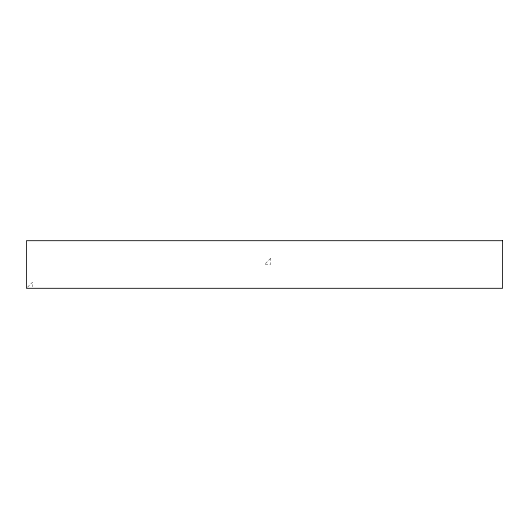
<?xml version="1.0" encoding="UTF-8"?>
<svg xmlns="http://www.w3.org/2000/svg" width="529" height="529" viewBox="0 0 529 529"><rect width="100%" height="100%" fill="white"/><g stroke="black" fill="none" stroke-linecap="round" stroke-linejoin="round"><path stroke-width="0.4" stroke-dasharray="2.65 1.98" d="M27.548 287.207L32.494 282.261L32.494 286.791M270.544 258.456L264.5 264.5L270.544 264.5L270.544 258.456"/><path stroke-width="0.79" d="M502.55 240.695L26.45 240.695L26.45 288.305L502.55 288.305L502.55 240.695"/></g></svg>
